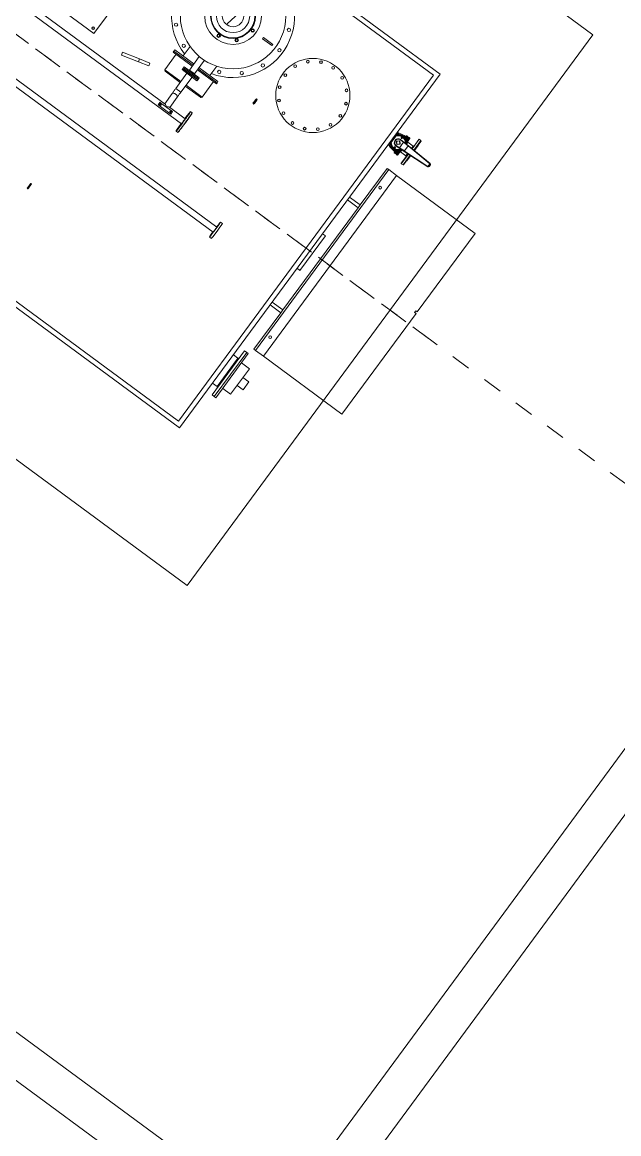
# Model space of a CAD drawing. Header units: metres. Extents: x 432095 to 435012, y 2470938 to 2473256.
# Drawn here: x 433755.02 to 433758.08, y 2471296.7 to 2471302.39 of the extents above; entities that cross this region are included whole.
import ezdxf

# ---------------------------------------------------------------- set-up
doc = ezdxf.new("R2010")
doc.units = ezdxf.units.M
doc.header["$MEASUREMENT"] = 0
for name, pattern in [('MB D$0$CHAIN', [0.3543, 0.2362, -0.0295, 0.0591, -0.0295]), ('MB D$0$DASHDOT', [1, 0.5, -0.25, 0, -0.25]), ('MB D$0$HIDDEN', [0.375, 0.25, -0.125])]:
    doc.linetypes.add(name, pattern=pattern)
doc.layers.add('cong trinh tram 110kv', color=7, linetype='Continuous', lineweight=5)
doc.layers.add('MB D$0$net dut du kien lam', color=8, linetype='MB D$0$HIDDEN', lineweight=20)

# ---------------------------------------------------------------- blocks, each defined once
blk = doc.blocks.new('MB D$0$MBA 63')
at = {"layer": 'MB D$0$net dut du kien lam', "color": 8, "linetype": 'MB D$0$DASHDOT', "ltscale": 0.5}
blk.add_line((102388.6, 36012.3), (102388.6, 25012.3), dxfattribs=at)
at = {"layer": 'MB D$0$net dut du kien lam', "color": 0, "linetype": 'ByBlock', "ltscale": 3}
for points in [[(106699.6, 25012.3), (106699.6, 36012.3), (98099.6, 36012.3), (98099.6, 25012.3)], [(106499.6, 25212.3), (106499.6, 35812.3), (98299.6, 35812.3), (98299.6, 25212.3)], [(104138.6, 27512.3), (104138.6, 33512.3), (100638.6, 33512.3), (100638.6, 27512.3)]]:
    blk.add_lwpolyline(points, close=True, dxfattribs=at)
blk = doc.blocks.new('MB D$0$mba 1')
at = {"layer": 'cong trinh tram 110kv'}
for p, q in [((-15412.7, 7293.9), (-16890.9, 7293.9)), ((-15412.7, 5043.9), (-15412.7, 7293.9)), ((-16890.9, 7268.9), (-15437.7, 7268.9)), ((-15437.7, 7268.9), (-15437.7, 5068.9)), ((-15378.7, 7058.9), (-15378.7, 6778.9)), ((-15378.7, 7058.9), (-15364.7, 7058.9)), ((-15364.7, 6778.9), (-15364.7, 7058.9)), ((-15364.7, 7058.9), (-15364.7, 6778.9)), ((-15364.7, 7058.9), (-15354.7, 7058.9)), ((-15354.7, 6778.9), (-15354.7, 7058.9)), ((-15412.7, 7008.9), (-15383.7, 7008.9)), ((-15383.7, 7008.9), (-15378.7, 7013.9)), ((-15383.7, 6835.6), (-15383.7, 7008.9)), ((-15354.7, 6999.9), (-15304.7, 6999.9)), ((-15304.7, 6837.9), (-15304.7, 6999.9)), ((-15304.7, 6943.9), (-15266.7, 6943.9)), ((-15266.7, 6893.9), (-15266.7, 6943.9)), ((-15304.7, 6893.9), (-15266.7, 6893.9)), ((-15412.7, 6828.9), (-15383.7, 6828.9)), ((-15383.7, 6828.9), (-15383.7, 6835.6)), ((-15383.7, 6828.9), (-15378.7, 6823.9)), ((-15354.7, 6837.9), (-15304.7, 6837.9)), ((-15378.7, 6778.9), (-15364.7, 6778.9)), ((-15364.7, 6778.9), (-15354.7, 6778.9)), ((-16768.9, 6763.9), (-16768.9, 6767.9)), ((-16768.9, 6763.9), (-16767.9, 6763.9)), ((-16768.9, 6763.9), (-16768.9, 6743.9)), ((-16768.9, 6743.9), (-16767.9, 6743.9)), ((-16768.9, 6739.9), (-16768.9, 6743.9)), ((-16767.9, 6768.9), (-16767.9, 6763.9)), ((-16763.9, 6768.9), (-16767.9, 6768.9)), ((-16767.9, 6743.9), (-16767.9, 6763.9)), ((-16767.9, 6763.9), (-16763.9, 6763.9)), ((-16767.9, 6743.9), (-16767.9, 6738.9)), ((-16763.9, 6743.9), (-16767.9, 6743.9)), ((-16767.9, 6738.9), (-16763.9, 6738.9)), ((-16763.9, 6763.9), (-16763.9, 6768.9)), ((-16762.9, 6763.9), (-16763.9, 6763.9)), ((-16763.9, 6763.9), (-16763.9, 6743.9)), ((-16762.9, 6743.9), (-16763.9, 6743.9)), ((-16763.9, 6738.9), (-16763.9, 6743.9)), ((-16762.9, 6767.9), (-16762.9, 6763.9)), ((-16762.9, 6743.9), (-16762.9, 6763.9)), ((-16762.9, 6743.9), (-16762.9, 6739.9)), ((-15344.7, 6743.9), (-15334.7, 6743.9)), ((-15344.7, 6511.9), (-15344.7, 6743.9)), ((-15334.7, 6743.9), (-15284.7, 6743.9)), ((-15334.7, 5593.9), (-15334.7, 6743.9)), ((-15284.7, 6743.9), (-14784.7, 6743.9)), ((-15284.7, 5593.9), (-15284.7, 6743.9)), ((-14784.7, 6743.9), (-14784.7, 6103.9)), ((-15344.7, 6511.9), (-15412.7, 6511.9)), ((-15412.7, 6493.9), (-15344.7, 6493.9)), ((-15344.7, 6493.9), (-15344.7, 6511.9)), ((-15344.7, 5843.9), (-15344.7, 6493.9)), ((-17149.5, 6384.9), (-15868.6, 6384.9)), ((-15856.7, 6416.4), (-15868.7, 6416.4)), ((-18342.7, 6352.9), (-15868.6, 6352.9)), ((-15856.7, 6321.4), (-15868.7, 6321.4)), ((-15412.7, 6278.9), (-15394.7, 6278.9)), ((-15394.7, 6278.9), (-15394.7, 6058.9)), ((-14794.7, 6103.9), (-14784.7, 6103.9)), ((-14794.7, 6093.9), (-14794.7, 6103.9)), ((-14784.7, 6093.9), (-14794.7, 6093.9)), ((-14784.7, 6093.9), (-14784.7, 5593.9)), ((-18802.7, 6034.9), (-16328.6, 6034.9)), ((-16328.8, 6080.4), (-16327.8, 6081.4)), ((-16327.7, 6081.4), (-16317.7, 6081.4)), ((-16316.7, 6080.4), (-16317.7, 6081.4)), ((-15394.7, 6058.9), (-15412.7, 6058.9)), ((-17889, 6002.9), (-16454.7, 6002.9)), ((-16482.2, 6026.6), (-16481.9, 6026.8)), ((-16482.2, 6022), (-16482.2, 6026.6)), ((-16482.2, 6011.6), (-16482.2, 6016.3)), ((-16481.9, 6011.8), (-16482.2, 6011.6)), ((-16479.2, 6011.6), (-16482.2, 6011.6)), ((-16481.9, 6011.8), (-16481.9, 6026.8)), ((-16478.9, 6011.8), (-16481.9, 6011.8)), ((-16479.2, 6011.6), (-16478.9, 6011.8)), ((-16475.7, 6011.9), (-16475.8, 6011.9)), ((-16407.8, 6011.9), (-16475.8, 6011.9)), ((-16475.7, 6026.9), (-16475.7, 6011.9)), ((-16475.7, 6026.9), (-16407.7, 6026.9)), ((-16407.7, 6011.9), (-16475.7, 6011.9)), ((-16458.5, 5938.8), (-16457.4, 6002.9)), ((-16427.6, 6002.9), (-16328.6, 6002.9)), ((-16426.5, 5938.2), (-16425.4, 6002.9)), ((-16407.8, 6011.9), (-16407.7, 6011.9)), ((-16407.7, 6011.9), (-16407.7, 6026.9)), ((-16405.3, 6011.9), (-16405.3, 6011.7)), ((-16405.3, 6011.7), (-16404.9, 6011.8)), ((-16405.3, 6011.7), (-16402.3, 6011.7)), ((-16401.9, 6011.8), (-16404.9, 6011.8)), ((-16404.9, 6011.8), (-16404.9, 6011.8)), ((-16402.3, 6011.7), (-16401.9, 6011.8)), ((-16401.9, 6011.8), (-16401.9, 6026.8)), ((-16962.7, 5928.9), (-17242.7, 5928.9)), ((-16962.7, 5658.9), (-16962.7, 5928.9)), ((-16787.7, 5918.9), (-16783.6, 5934.4)), ((-16697.6, 5894.8), (-16787.7, 5918.9)), ((-16693.4, 5910.3), (-16783.6, 5934.4)), ((-16328.7, 5957.5), (-16327.7, 5956.5)), ((-16327.7, 5956.4), (-16317.7, 5956.4)), ((-16316.7, 5957.5), (-16317.7, 5956.5)), ((-16697.6, 5894.8), (-16693.4, 5910.3)), ((-16697.6, 5894.8), (-16642.8, 5880.1)), ((-16693.4, 5910.3), (-16638.7, 5895.6)), ((-16642.8, 5880.1), (-16638.7, 5895.6)), ((-16458.7, 5861.9), (-16560.7, 5861.9)), ((-16560.7, 5763.9), (-16560.7, 5861.9)), ((-16554.7, 5867.9), (-16458.7, 5867.9)), ((-16426.7, 5906.8), (-16458.7, 5906.8)), ((-16458.7, 5809.9), (-16458.7, 5906.8)), ((-16426.7, 5809.9), (-16426.7, 5906.8)), ((-16426.7, 5867.9), (-16330.7, 5867.9)), ((-16324.7, 5861.9), (-16426.7, 5861.9)), ((-16324.7, 5763.9), (-16324.7, 5861.9)), ((-16395.2, 5809.9), (-16490.2, 5809.9)), ((-16490.2, 5809.9), (-16490.2, 5797.9)), ((-16395.2, 5803.9), (-16490.2, 5803.9)), ((-16490.2, 5791.9), (-16490.2, 5803.9)), ((-16395.2, 5809.9), (-16395.2, 5797.9)), ((-16395.2, 5791.9), (-16395.2, 5803.9)), ((-15344.7, 5843.9), (-15412.7, 5843.9)), ((-15412.7, 5825.9), (-15344.7, 5825.9)), ((-15344.7, 5825.9), (-15344.7, 5843.9)), ((-15344.7, 5593.9), (-15344.7, 5825.9)), ((-16458.7, 5763.9), (-16580.2, 5763.9)), ((-16580.2, 5763.9), (-16580.2, 5757.9)), ((-16580.2, 5757.9), (-16458.7, 5757.9)), ((-16579.7, 5757.9), (-16579.7, 5749.9)), ((-16579.7, 5749.9), (-16458.7, 5749.9)), ((-16527.7, 5690.2), (-16527.7, 5749.9)), ((-16490.2, 5797.9), (-16395.2, 5797.9)), ((-16490.2, 5791.9), (-16395.2, 5791.9)), ((-16458.7, 5788.9), (-16461.7, 5791.9)), ((-16458.7, 5703.5), (-16458.7, 5788.9)), ((-16426.7, 5788.9), (-16458.7, 5788.9)), ((-16426.7, 5788.9), (-16423.7, 5791.9)), ((-16426.7, 5703.5), (-16426.7, 5788.9)), ((-16305.2, 5763.9), (-16426.7, 5763.9)), ((-16426.7, 5757.9), (-16305.2, 5757.9)), ((-16426.7, 5749.9), (-16305.7, 5749.9)), ((-16357.7, 5690.2), (-16357.7, 5749.9)), ((-16305.7, 5757.9), (-16305.7, 5749.9)), ((-16305.2, 5763.9), (-16305.2, 5757.9)), ((-16095.7, 5728.9), (-16095.7, 5732.9)), ((-16095.7, 5728.9), (-16094.7, 5728.9)), ((-16095.7, 5728.9), (-16095.7, 5708.9)), ((-16095.7, 5708.9), (-16094.7, 5708.9)), ((-16095.7, 5704.9), (-16095.7, 5708.9)), ((-16094.7, 5733.9), (-16094.7, 5728.9)), ((-16090.7, 5733.9), (-16094.7, 5733.9)), ((-16094.7, 5708.9), (-16094.7, 5728.9)), ((-16094.7, 5728.9), (-16090.7, 5728.9)), ((-16094.7, 5708.9), (-16094.7, 5703.9)), ((-16090.7, 5708.9), (-16094.7, 5708.9)), ((-16094.7, 5703.9), (-16090.7, 5703.9)), ((-16090.7, 5728.9), (-16090.7, 5733.9)), ((-16089.7, 5728.9), (-16090.7, 5728.9)), ((-16090.7, 5728.9), (-16090.7, 5708.9)), ((-16089.7, 5708.9), (-16090.7, 5708.9)), ((-16090.7, 5703.9), (-16090.7, 5708.9)), ((-16089.7, 5732.9), (-16089.7, 5728.9)), ((-16089.7, 5708.9), (-16089.7, 5728.9)), ((-16089.7, 5708.9), (-16089.7, 5704.9)), ((-15334.7, 5593.9), (-15344.7, 5593.9)), ((-15284.7, 5593.9), (-15334.7, 5593.9)), ((-15284.7, 5593.9), (-14784.7, 5593.9)), ((-15302.2, 5529.9), (-15300.7, 5531.4)), ((-15302.2, 5470.5), (-15302.2, 5529.9)), ((-15300.7, 5531.4), (-15300.7, 5470.4)), ((-15289.7, 5531.4), (-15300.7, 5531.4)), ((-15289.7, 5469.8), (-15289.7, 5531.4)), ((-15288.2, 5529.9), (-15289.7, 5531.4)), ((-15288.2, 5529.9), (-15288.2, 5469.7)), ((-15406.2, 5493.9), (-15412.7, 5493.9)), ((-15412.2, 5462.6), (-15412.7, 5462.6)), ((-15410.2, 5476.3), (-15412.2, 5476.3)), ((-15412.2, 5476.3), (-15412.2, 5431.6)), ((-15411.8, 5477.5), (-15410.2, 5476.3)), ((-15410.2, 5431.6), (-15410.2, 5476.3)), ((-15406.2, 5475), (-15408.2, 5475)), ((-15408.2, 5475), (-15408.2, 5432.9)), ((-15407.8, 5476.2), (-15406.2, 5475)), ((-15406.2, 5484), (-15406.2, 5493.9)), ((-15406.2, 5432.9), (-15406.2, 5475)), ((-15388.9, 5454.7), (-15377.9, 5465.6)), ((-15377.9, 5465.3), (-15388.5, 5454.7)), ((-15387.8, 5453.9), (-15377.2, 5464.6)), ((-15377.2, 5464.6), (-15377.9, 5465.3)), ((-15377.3, 5472.4), (-15356.7, 5471.4)), ((-15356.2, 5473.3), (-15377.2, 5474.4)), ((-15376.5, 5465.3), (-15377.2, 5464.6)), ((-15377.2, 5464.6), (-15366.6, 5453.9)), ((-15376.5, 5465.6), (-15365.5, 5454.7)), ((-15365.9, 5454.7), (-15376.5, 5465.3)), ((-15364.2, 5498.4), (-15364.2, 5505.4)), ((-15361.2, 5498.4), (-15364.2, 5498.4)), ((-15364.2, 5498.4), (-15364.2, 5493.4)), ((-15361.2, 5508.4), (-15361.2, 5498.4)), ((-15357.7, 5508.4), (-15361.2, 5508.4)), ((-15361.2, 5498.4), (-15357.7, 5498.4)), ((-15361.2, 5492.3), (-15361.2, 5498.4)), ((-15357.7, 5498.4), (-15357.7, 5508.4)), ((-15354.7, 5498.4), (-15357.7, 5498.4)), ((-15357.7, 5498.4), (-15357.7, 5490.7)), ((-15356.7, 5471.3), (-15326.7, 5469.7)), ((-15356.7, 5436.4), (-15356.7, 5471.3)), ((-15326.2, 5471.7), (-15356.2, 5473.3)), ((-15351.7, 5505.9), (-15354.8, 5505.9)), ((-15354.7, 5505.4), (-15354.7, 5498.4)), ((-15354.7, 5489), (-15354.7, 5498.4)), ((-15351.7, 5498.4), (-15351.7, 5505.4)), ((-15348.7, 5498.4), (-15351.7, 5498.4)), ((-15351.7, 5498.4), (-15351.7, 5486.9)), ((-15345.2, 5508.4), (-15348.7, 5508.4)), ((-15348.7, 5508.4), (-15348.7, 5498.4)), ((-15348.7, 5498.4), (-15345.2, 5498.4)), ((-15348.7, 5484.4), (-15348.7, 5498.4)), ((-15348.2, 5475), (-15346.6, 5476.2)), ((-15346.2, 5475), (-15348.2, 5475)), ((-15348.2, 5475), (-15348.2, 5472.9)), ((-15346.2, 5472.8), (-15346.2, 5475)), ((-15345.2, 5498.4), (-15345.2, 5508.4)), ((-15342.2, 5498.4), (-15345.2, 5498.4)), ((-15345.2, 5498.4), (-15345.2, 5480.8)), ((-15344.2, 5476.3), (-15342.6, 5477.5)), ((-15342.2, 5476.3), (-15344.2, 5476.3)), ((-15344.2, 5476.3), (-15344.2, 5472.7)), ((-15342.2, 5505.4), (-15342.2, 5498.4)), ((-15342.2, 5476.3), (-15342.2, 5498.4)), ((-15342.2, 5472.6), (-15342.2, 5476.3)), ((-15339.2, 5484.9), (-15339.2, 5472.4)), ((-15305.2, 5484.9), (-15339.2, 5484.9)), ((-15326.7, 5469.8), (-15182.7, 5462.1)), ((-15326.7, 5469.7), (-15326.7, 5437.9)), ((-15182.6, 5464.1), (-15326.2, 5471.7)), ((-15305.2, 5470.6), (-15305.2, 5484.9)), ((-15286.7, 5502.9), (-15288.2, 5503.9)), ((-15286.7, 5469.6), (-15286.7, 5502.9)), ((-15182.7, 5462.1), (-15182.6, 5464.1)), ((-15182.6, 5464.1), (-15182.4, 5464.1)), ((-16252.7, 5429.9), (-16252.7, 5437.9)), ((-16192.7, 5437.9), (-16252.7, 5437.9)), ((-16192.7, 5429.9), (-16252.7, 5429.9)), ((-16192.7, 5429.9), (-16192.7, 5437.9)), ((-15412.7, 5458.9), (-15412.2, 5458.9)), ((-15412.7, 5455.9), (-15412.2, 5455.9)), ((-15412.2, 5451.9), (-15412.7, 5451.9)), ((-15412.2, 5449), (-15412.7, 5449)), ((-15412.7, 5445.3), (-15412.2, 5445.3)), ((-15409.5, 5413.9), (-15412.7, 5413.9)), ((-15412.2, 5431.6), (-15410.2, 5431.6)), ((-15410.2, 5431.6), (-15411.8, 5430.4)), ((-15408.2, 5432.9), (-15406.2, 5432.9)), ((-15406.2, 5432.9), (-15407.8, 5431.7)), ((-15377.9, 5442.3), (-15388.9, 5453.2)), ((-15388.5, 5454.7), (-15387.8, 5453.9)), ((-15387.8, 5453.9), (-15388.5, 5453.2)), ((-15388.5, 5453.2), (-15377.9, 5442.6)), ((-15377.2, 5443.3), (-15387.8, 5453.9)), ((-15377.9, 5442.6), (-15377.2, 5443.3)), ((-15356.7, 5436.4), (-15377.3, 5435.4)), ((-15366.6, 5453.9), (-15377.2, 5443.3)), ((-15377.2, 5443.3), (-15376.5, 5442.6)), ((-15377.2, 5433.4), (-15356.3, 5434.4)), ((-15376.5, 5442.6), (-15365.9, 5453.2)), ((-15365.5, 5453.2), (-15376.5, 5442.3)), ((-15366.6, 5453.9), (-15365.9, 5454.7)), ((-15365.9, 5453.2), (-15366.6, 5453.9)), ((-15364.2, 5414.5), (-15364.2, 5409.4)), ((-15364.2, 5402.4), (-15364.2, 5409.4)), ((-15364.2, 5409.4), (-15361.2, 5409.4)), ((-15361.2, 5409.4), (-15361.2, 5415.6)), ((-15361.2, 5409.4), (-15361.2, 5399.4)), ((-15357.7, 5409.4), (-15361.2, 5409.4)), ((-15357.7, 5417.2), (-15357.7, 5409.4)), ((-15357.7, 5409.4), (-15354.7, 5409.4)), ((-15357.7, 5399.4), (-15357.7, 5409.4)), ((-15326.7, 5437.9), (-15356.7, 5436.4)), ((-15356.3, 5434.4), (-15326.3, 5435.8)), ((-15354.7, 5409.4), (-15354.7, 5418.9)), ((-15354.7, 5409.4), (-15354.7, 5402.4)), ((-15351.7, 5421), (-15351.7, 5409.4)), ((-15351.7, 5409.4), (-15348.7, 5409.4)), ((-15351.7, 5402.4), (-15351.7, 5409.4)), ((-15348.7, 5409.4), (-15348.7, 5423.5)), ((-15345.2, 5409.4), (-15348.7, 5409.4)), ((-15348.7, 5409.4), (-15348.7, 5399.4)), ((-15348.2, 5434.8), (-15348.2, 5432.9)), ((-15346.6, 5431.7), (-15348.2, 5432.9)), ((-15348.2, 5432.9), (-15346.2, 5432.9)), ((-15346.2, 5432.9), (-15346.2, 5434.9)), ((-15345.2, 5427.1), (-15345.2, 5409.4)), ((-15345.2, 5409.4), (-15342.2, 5409.4)), ((-15345.2, 5399.4), (-15345.2, 5409.4)), ((-15344.2, 5435), (-15344.2, 5431.6)), ((-15342.6, 5430.4), (-15344.2, 5431.6)), ((-15344.2, 5431.6), (-15342.2, 5431.6)), ((-15342.2, 5431.6), (-15342.2, 5435.1)), ((-15342.2, 5409.4), (-15342.2, 5431.6)), ((-15342.2, 5409.4), (-15342.2, 5402.4)), ((-15339.2, 5435.2), (-15339.2, 5422.9)), ((-15305.2, 5422.9), (-15339.2, 5422.9)), ((-15182.7, 5444.6), (-15326.7, 5437.8)), ((-15326.3, 5435.8), (-15182.6, 5442.6)), ((-15305.2, 5422.9), (-15305.2, 5436.8)), ((-15302.2, 5377.9), (-15302.2, 5437)), ((-15300.7, 5437.1), (-15300.7, 5376.4)), ((-15289.7, 5376.4), (-15289.7, 5437.6)), ((-15288.2, 5437.6), (-15288.2, 5377.9)), ((-15286.7, 5404.9), (-15286.7, 5437.7)), ((-15182.4, 5462.1), (-15182.7, 5462.1)), ((-15182.7, 5462.1), (-15182.7, 5444.6)), ((-15182.7, 5444.6), (-15182.5, 5444.6)), ((-15182.6, 5442.6), (-15182.7, 5444.6)), ((-15182.5, 5442.6), (-15182.6, 5442.6)), ((-15177.7, 5447.6), (-15177.7, 5459.1)), ((-15361.2, 5399.4), (-15357.7, 5399.4)), ((-15351.7, 5401.9), (-15354.8, 5401.9)), ((-15348.7, 5399.4), (-15345.2, 5399.4)), ((-15302.2, 5377.9), (-15300.7, 5376.4)), ((-15289.7, 5376.4), (-15300.7, 5376.4)), ((-15288.2, 5377.9), (-15289.7, 5376.4)), ((-15286.7, 5404.9), (-15288.2, 5403.9)), ((-15437.7, 5068.9), (-20581.7, 5068.9)), ((-20581.7, 5043.9), (-15412.7, 5043.9))]:
    blk.add_line(p, q, dxfattribs=at)
at = {"layer": 'cong trinh tram 110kv', "linetype": 'MB D$0$CHAIN', "ltscale": 21.168501}
blk.add_line((-14658, 6168.9), (-22753.2, 6168.9), dxfattribs=at)
at = {"layer": 'cong trinh tram 110kv'}
for centre, radius in [((-15314.7, 6643.9), 7), ((-16982.7, 5908.9), 7), ((-16982.7, 5908.9), 5.05), ((-16442.7, 5433.9), 270), ((-16555.6, 5706.5), 8.5), ((-16329.8, 5706.5), 8.5), ((-15872.7, 5518.9), 190), ((-15872.7, 5693.9), 7), ((-15314.7, 5693.9), 7), ((-16651.3, 5642.5), 8.5), ((-16234.1, 5642.5), 8.5), ((-15996.5, 5642.7), 7), ((-15939.7, 5680.6), 7), ((-15805.7, 5680.6), 7), ((-15749, 5642.7), 7), ((-16442.7, 5433.9), 145), ((-16034.4, 5585.9), 7), ((-15711, 5585.9), 7), ((-16442.7, 5433.9), 114.8), ((-16442.7, 5433.9), 112.3), ((-16442.7, 5558.9), 9), ((-16442.7, 5558.9), 7), ((-16442.7, 5558.9), 5.5), ((-16354.3, 5522.3), 9), ((-16354.3, 5522.3), 7), ((-16354.3, 5522.3), 5.5), ((-16170.2, 5546.8), 8.5), ((-16047.7, 5518.9), 7), ((-15697.7, 5518.9), 7), ((-16442.7, 5433.9), 85), ((-16442.7, 5433.9), 55), ((-15377.2, 5483.9), 3.32), ((-16317.7, 5433.9), 9), ((-16317.7, 5433.9), 7), ((-16317.7, 5433.9), 5.5), ((-16147.7, 5433.9), 8.5), ((-16034.4, 5452), 7), ((-15711, 5452), 7), ((-15377.2, 5423.9), 3.32), ((-15996.5, 5395.2), 7), ((-15939.7, 5357.3), 7), ((-15872.7, 5343.9), 7), ((-15805.7, 5357.3), 7), ((-15749, 5395.2), 7), ((-16170.2, 5321.1), 8.5)]:
    blk.add_circle(centre, radius, dxfattribs=at)
for centre, radius, start, end in [((-16767.9, 6767.9), 1, 90, 180), ((-16767.9, 6739.9), 1, 180, 270), ((-16763.9, 6767.9), 1, 0, 90), ((-16763.9, 6739.9), 1, 270, 0), ((-16554.7, 5861.9), 6, 90, 180), ((-16330.7, 5861.9), 6, 0, 90), ((-16442.7, 5433.9), 315, 105.6548, 74.3452), ((-16094.7, 5732.9), 1, 90, 180), ((-16094.7, 5704.9), 1, 180, 270), ((-16090.7, 5732.9), 1, 0, 90), ((-16090.7, 5704.9), 1, 270, 0), ((-15410.2, 5476.3), 2, 144.8532, 180), ((-15377.2, 5453.1), 42.4, 35.1468, 144.8532), ((-15377.2, 5453.1), 40.4, 35.1468, 144.8532), ((-15406.2, 5475), 2, 142.9035, 180), ((-15377.2, 5453.1), 38.4, 37.0965, 142.9035), ((-15377.2, 5453.1), 36.4, 37.0965, 142.9035), ((-15377.2, 5453.9), 20.5, 90, 270), ((-15377.2, 5453.9), 18.5, 90.1601, 269.8578), ((-15377.2, 5464.9), 1, 45, 135), ((-15377.2, 5464.6), 1, 45, 135), ((-15369.2, 5506.3), 5, 273.3516, 353.9516), ((-15361.2, 5505.4), 3, 90, 180), ((-15357.7, 5505.4), 3, 0, 90), ((-15348.7, 5505.4), 3, 90, 180), ((-15348.2, 5475), 2, 0, 37.0965), ((-15345.2, 5505.4), 3, 0, 90), ((-15344.2, 5476.3), 2, 0, 35.1468), ((-15339.2, 5487.9), 3, 180, 270), ((-15305.2, 5487.9), 3, 270, 0), ((-15182.7, 5459.1), 5, 0, 86.9604), ((-15410.2, 5431.6), 2, 180, 215.1468), ((-15377.2, 5454.8), 42.4, 215.1468, 324.8532), ((-15377.2, 5454.8), 40.4, 215.1468, 324.8532), ((-15409.5, 5393.9), 20, 72.1329, 90), ((-15406.2, 5432.9), 2, 180, 217.0965), ((-15377.2, 5454.8), 38.4, 217.0965, 322.9035), ((-15377.2, 5454.8), 36.4, 217.0965, 322.9035), ((-15388.2, 5453.9), 1, 135, 225), ((-15387.8, 5453.9), 1, 135, 225), ((-15377.2, 5443.3), 1, 225, 315), ((-15377.2, 5443), 1, 225, 315), ((-15369.2, 5401.6), 5, 6.0484, 86.6484), ((-15366.6, 5453.9), 1, 315, 45), ((-15366.2, 5453.9), 1, 315, 45), ((-15348.2, 5432.9), 2, 322.9035, 0), ((-15344.2, 5431.6), 2, 324.8532, 0), ((-15339.2, 5419.9), 3, 90, 180), ((-15305.2, 5419.9), 3, 0, 90), ((-15182.7, 5447.6), 5, 272.6995, 0), ((-15361.2, 5402.4), 3, 180, 270), ((-15357.7, 5402.4), 3, 270, 0), ((-15348.7, 5402.4), 3, 180, 270), ((-15345.2, 5402.4), 3, 270, 0)]:
    blk.add_arc(centre, radius, start, end, dxfattribs=at)
for centre, major_axis, ratio, start_param, end_param in [((-15868.7, 6368.9), (0, -47.5), 0.026177, 5.05595, 10.652013), ((-15868.7, 6368.9), (0, 16.5), 0.026177, 2.894784, 6.529994), ((-15856.7, 6368.9), (0, 47.5), 0.026177, 3.141593, 6.283185), ((-16328.7, 6018.9), (0, 61.5), 0.026422, 1.833961, 7.590766), ((-16328.7, 6018.9), (0, 16.5), 0.026422, 2.894481, 6.529691), ((-16327.7, 6018.9), (0, -62.5), 0.026422, 6.256751, 9.451213), ((-16317.7, 6018.9), (0, 62.5), 0.026422, 3.141593, 6.283185), ((-16316.7, 6018.9), (0, -61.5), 0.026422, 0.026435, 3.115158), ((-16475.9, 6026.8), (-6, 0), 0.013992, 4.685961, 6.256757), ((-16475.9, 6011.8), (-6, 0), 0.013992, 4.685961, 6.256757), ((-16475.9, 6011.8), (-3, 0), 0.013992, 4.685961, 6.256757), ((-16471.8, 6019.4), (0.98, -1.75), 0.999553, 0, 3.096721), ((-16441.2, 6018.9), (15.6, 15.3), 0.297622, 3.43535, 4.449464), ((-16441.2, 6018.9), (15.2, -15.5), 0.273576, 5.006147, 6.020261), ((-16411.8, 6019.4), (0.98, -1.75), 0.999553, 0, 3.096721), ((-16407.9, 6011.8), (3, 0), 0.013992, 6.256757, 7.827554), ((-16407.9, 6026.8), (6, 0), 0.013992, 0, 1.544368), ((-16407.9, 6011.8), (6, 0), 0.013992, 6.256757, 7.827554), ((-16442.5, 5938.5), (-16, 0.3), 0.528191, 0, 3.141593), ((-15369.2, 5505.4), (5, 0), 0.983906, 4.772182, 6.283185), ((-15356.4, 5471.3), (-0.11, -2), 0.177319, 3.141593, 4.712389), ((-15350.9, 5471), (-5.81, 0.31), 0.343828, 0, 0.018255), ((-15326.4, 5469.7), (0.11, 2), 0.177319, 0, 1.570796), ((-15320.9, 5469.5), (-5.81, 0.31), 0.343828, 0, 0.018255), ((-15182.5, 5462.1), (0.11, 2), 0.052951, 4.715201, 6.283185), ((-15369.2, 5402.4), (5, 0), 0.983906, 0, 1.511003), ((-15356.4, 5436.4), (-0.09, 2), 0.177369, 1.570796, 3.141593), ((-15350.9, 5436.7), (-5.81, -0.27), 0.343918, 6.266971, 6.283185), ((-15320.9, 5438.1), (-5.81, -0.27), 0.343918, 6.266971, 6.283185), ((-15326.4, 5437.8), (0.09, -2), 0.177369, 4.712389, 6.283185), ((-15182.7, 5447.6), (-5, 0), 0.6, 1.617912, 3.141593), ((-15182.6, 5444.6), (0.09, -2), 0.047046, 0, 1.568578), ((-15182.7, 5459.1), (5, 0), 0.6, 0, 1.517746)]:
    blk.add_ellipse(centre, major_axis=major_axis, ratio=ratio, start_param=start_param, end_param=end_param, dxfattribs=at)
for centre, major_axis, ratio in [((-15868.8, 6406.3), (0, 6), 0.026177), ((-15867.7, 6371.8), (0, 6), 0.026177), ((-15868.6, 6331.6), (0, -6), 0.026177), ((-16329.6, 6050.3), (0, 9.5), 0.026422), ((-16327.9, 6051.2), (0, 9.5), 0.026422), ((-16471.7, 6019.4), (0, -2), 0.999749), ((-16411.7, 6019.4), (0, -2), 0.999749), ((-16329.5, 5986.7), (0, 9.5), 0.026422), ((-16327.8, 5987.6), (0, 9.5), 0.026422)]:
    blk.add_ellipse(centre, major_axis=major_axis, ratio=ratio, dxfattribs=at)
for points, knots in [([(-16458.7, 5906.8), (-16458.7, 5909), (-16458.7, 5911.3), (-16458.7, 5915.7), (-16458.7, 5918), (-16458.7, 5922.3), (-16458.6, 5924.5), (-16458.6, 5928.7), (-16458.6, 5930.8), (-16458.5, 5934.9), (-16458.5, 5936.9), (-16458.5, 5938.8)], [1.5707963, 1.5707963, 1.5707963, 1.5707963, 1.6821328, 1.6821328, 1.7934692, 1.7934692, 1.9048057, 1.9048057, 2.0161421, 2.0161421, 2.1274786, 2.1274786, 2.1274786, 2.1274786]), ([(-16426.7, 5906.8), (-16426.7, 5909), (-16426.7, 5911.2), (-16426.7, 5915.6), (-16426.7, 5917.8), (-16426.7, 5922.1), (-16426.6, 5924.2), (-16426.6, 5928.4), (-16426.6, 5930.5), (-16426.5, 5934.4), (-16426.5, 5936.4), (-16426.5, 5938.2)], [1.5707963, 1.5707963, 1.5707963, 1.5707963, 1.6821328, 1.6821328, 1.7934692, 1.7934692, 1.9048057, 1.9048057, 2.0161421, 2.0161421, 2.1274786, 2.1274786, 2.1274786, 2.1274786]), ([(-15377.3, 5472.4), (-15377.3, 5472.4), (-15377.3, 5472.5), (-15377.3, 5472.7), (-15377.2, 5473), (-15377.2, 5473.5), (-15377.2, 5473.7), (-15377.2, 5474.1), (-15377.2, 5474.2), (-15377.2, 5474.4), (-15377.2, 5474.4), (-15377.2, 5474.4)], [-0.000999, -0.000999, -0.000999, -0.000999, 0, 0, 0.0798483, 0.0798483, 0.1579956, 0.1579956, 0.2361141, 0.2361141, 0.3142185, 0.3142185, 0.3142185, 0.3142185]), ([(-15368.9, 5501.3), (-15368.9, 5501.3), (-15368.9, 5501.2), (-15368.9, 5501), (-15368.9, 5500.8), (-15368.9, 5500.5)], [0, 0, 0, 0, 0.4688785, 0.4688785, 0.937757, 0.937757, 0.937757, 0.937757]), ([(-15368.9, 5500.5), (-15368.9, 5499.9), (-15368.9, 5499), (-15368.9, 5496.9), (-15368.9, 5495.8), (-15368.9, 5494.6)], [0.937674, 0.937674, 0.937674, 0.937674, 2.030992, 2.030992, 2.810235, 2.810235, 2.810235, 2.810235]), ([(-15409.3, 5427.2), (-15409.3, 5423.5), (-15409.3, 5420.4), (-15409.4, 5416.3), (-15409.5, 5415), (-15409.5, 5414.1), (-15409.5, 5413.9), (-15409.5, 5413.9)], [41.474023, 41.474023, 41.474023, 41.474023, 43.710745, 43.710745, 45.607663, 45.607663, 46.501312, 46.501312, 46.501312, 46.501312]), ([(-15403.4, 5413), (-15403.4, 5413), (-15403.4, 5413.1), (-15403.4, 5414.1), (-15403.4, 5415.4), (-15403.4, 5418.6), (-15403.5, 5420), (-15403.5, 5421.6)], [-46.501312, -46.501312, -46.501312, -46.501312, -45.607663, -45.607663, -43.710745, -43.710745, -42.56059, -42.56059, -42.56059, -42.56059]), ([(-15368.9, 5406.6), (-15370.8, 5406.7), (-15372.8, 5406.9), (-15377.2, 5407.4), (-15379.5, 5407.7), (-15384.2, 5408.4), (-15386.6, 5408.8), (-15391.4, 5409.8), (-15393.9, 5410.3), (-15398.7, 5411.6), (-15401.1, 5412.2), (-15403.4, 5413)], [0.1407128, 0.1407128, 0.1407128, 0.1407128, 0.2992667, 0.2992667, 0.4578206, 0.4578206, 0.6163745, 0.6163745, 0.7749284, 0.7749284, 0.9334823, 0.9334823, 0.9334823, 0.9334823]), ([(-15377.3, 5435.4), (-15377.3, 5435.4), (-15377.3, 5435.4), (-15377.2, 5435.2), (-15377.2, 5434.9), (-15377.2, 5434.4), (-15377.2, 5434.2), (-15377.2, 5433.8), (-15377.2, 5433.7), (-15377.2, 5433.5), (-15377.2, 5433.4), (-15377.2, 5433.4)], [-0.3152, -0.3152, -0.3152, -0.3152, -0.3141547, -0.3141547, -0.2343707, -0.2343707, -0.1562283, -0.1562283, -0.0781086, -0.0781086, 0, 0, 0, 0]), ([(-15368.9, 5413.3), (-15368.9, 5411.3), (-15368.9, 5409.7), (-15368.9, 5408.1), (-15368.9, 5407.7), (-15368.9, 5407.4)], [13.629542, 13.629542, 13.629542, 13.629542, 14.920482, 14.920482, 15.502109, 15.502109, 15.502109, 15.502109])]:
    blk.add_open_spline(points, degree=3, knots=knots, dxfattribs=at)
for points in [[(-15368.9, 5501.3), (-15379.2, 5500.7), (-15394.2, 5498.2), (-15406.2, 5493.9)], [(-15368.9, 5407.4), (-15368.9, 5406.9), (-15368.9, 5406.6), (-15368.9, 5406.6)]]:
    blk.add_open_spline(points, degree=3, dxfattribs=at)

msp = doc.modelspace()

# ---------------------------------------------------------------- linework, layer by layer
at = {"layer": 'cong trinh tram 110kv'}
msp.add_lwpolyline([(433764.1233, 2471312.0547), (433764.1233, 2471312.0547), (433762.7257, 2471310.9105), (433761.8992, 2471309.0353), (433760.8558, 2471307.6278), (433758.9063, 2471304.9702), (433756.0747, 2471302.3774)], dxfattribs=at)

# ---------------------------------------------------------------- block references
at = {"layer": 'cong trinh tram 110kv', "yscale": 0.00100000003283925, "zscale": 0.001}
for name, p, xscale, rotation in [('MB D$0$MBA 63', (433790.6662, 2471403.2202), 0.001000000045165598, 233.6153637256497), ('MB D$0$mba 1', (433772.565, 2471297.0384), -0.001000000032834317, 143.6153590623919)]:
    msp.add_blockref(name, p, dxfattribs=dict(at, xscale=xscale, rotation=rotation))

doc.saveas('drawing.dxf')
